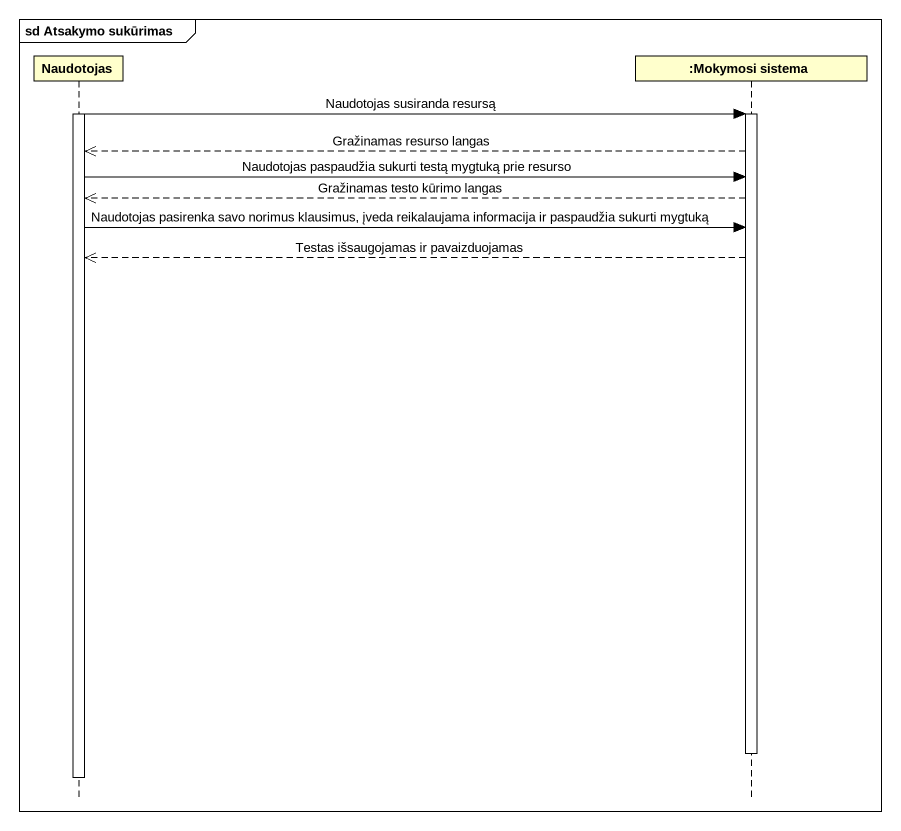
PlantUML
@startuml
mainframe sd Atsakymo sukūrimas
hide footbox
participant Naudotojas
participant ":Mokymosi sistema" as Mokymosi_sistema

activate Naudotojas
Naudotojas -> Mokymosi_sistema : Naudotojas susiranda resursą
activate Mokymosi_sistema
Mokymosi_sistema -->> Naudotojas : Gražinamas resurso langas
Naudotojas -> Mokymosi_sistema : Naudotojas paspaudžia sukurti testą mygtuką prie resurso
Mokymosi_sistema -->> Naudotojas : Gražinamas testo kūrimo langas
Naudotojas -> Mokymosi_sistema : Naudotojas pasirenka savo norimus klausimus, įveda reikalaujama informacija ir paspaudžia sukurti mygtuką
Mokymosi_sistema -->> Naudotojas : Testas išsaugojamas ir pavaizduojamas
deactivate Mokymosi_sistema
deactivate Naudotojas
@enduml
